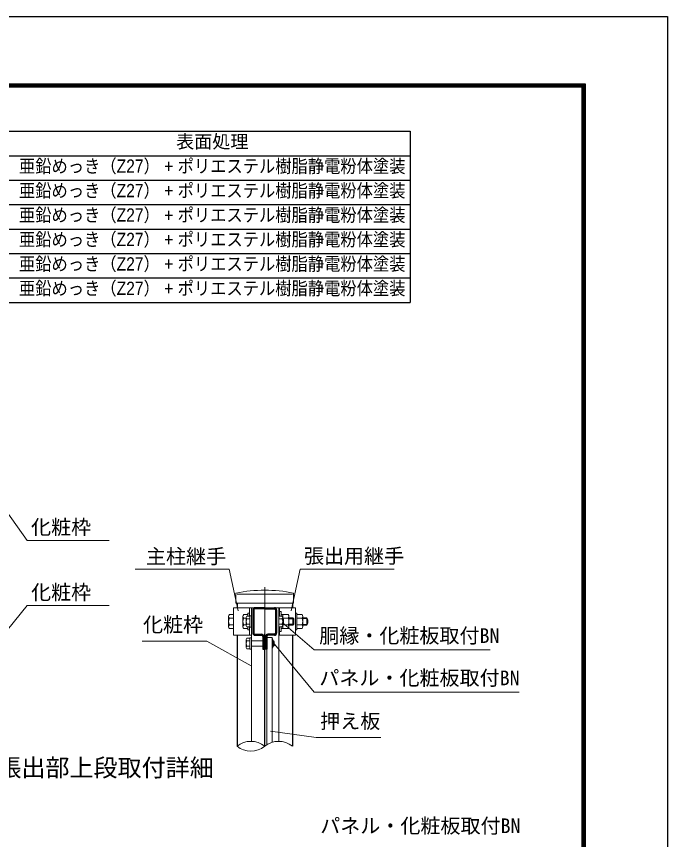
# Model space of a CAD drawing. Units: millimetres, scale not verified. Extents: x -4200 to 4200, y -2970 to 2970.
# Drawn here: x 2069 to 4200, y 276 to 2970 of the extents above; entities that cross this region are included whole.
import ezdxf
from ezdxf.enums import TextEntityAlignment as Align

# ---------------------------------------------------------------- set-up
doc = ezdxf.new("R2010")
doc.units = ezdxf.units.MM
doc.header["$LTSCALE"] = 10
doc.linetypes.add('USER1', pattern=[50.8, 31.75, -6.35, 6.35, -6.35])
for name, color, linetype, lineweight in [('0-0_D-TTL', 7, 'Continuous', 25), ('0-1_D-TTL-TXT', 7, 'Continuous', 25), ('0-2_D-STR1', 1, 'Continuous', 25), ('0-3_D-STR3', 3, 'Continuous', 13), ('0-4_D-BMK', 2, 'USER1', 13), ('0-5_D-STR-DIM', 7, 'Continuous', 13), ('0-8_D-STR-TXT', 7, 'Continuous', 13), ('0-9_D-MTR-FRAM', 7, 'Continuous', 25), ('0-D_D-STR2', 7, 'Continuous', 13)]:
    doc.layers.add(name, color=color, linetype=linetype, lineweight=lineweight)
doc.layers.add('0-A_D-MTR-TXT', color=7, linetype='Continuous')
doc.styles.add('ＭＳ ゴシック', font='')
doc.styles.add('ＭＳ Ｐゴシック', font='')
doc.styles.get('ＭＳ ゴシック').set_extended_font_data('MS Gothic')
doc.styles.get('ＭＳ Ｐゴシック').set_extended_font_data('MS PGothic')

msp = doc.modelspace()

# ---------------------------------------------------------------- linework, layer by layer
at = {"layer": '0-0_D-TTL', "color": 2}
msp.add_lwpolyline([(-4199.68, 2970), (4200.32, 2970), (4200.32, -2970), (-4199.68, -2970)], close=True, dxfattribs=at)
at = {"layer": '0-0_D-TTL'}
for points in [[(-3929.68, 2750), (3930.32, 2750), (3930.32, -2750), (-3929.68, -2750)], [(-3927.18, 2747.5), (3927.82, 2747.5), (3927.82, -2747.5), (-3927.18, -2747.5)], [(-3924.68, 2745), (3925.32, 2745), (3925.32, -2745), (-3924.68, -2745)], [(-3922.18, 2742.5), (3922.82, 2742.5), (3922.82, -2742.5), (-3922.18, -2742.5)], [(-3919.68, 2740), (3920.32, 2740), (3920.32, -2740), (-3919.68, -2740)]]:
    msp.add_lwpolyline(points, close=True, dxfattribs=at)
at = {"layer": '0-2_D-STR1'}
for p, q in [((2791.15, 1050.2), (2791.15, 1034.58)), ((2842.9, 1027.38), (2842.9, 951.78)), ((2846.5, 1027.38), (2846.5, 951.78)), ((2881.9, 1034.58), (2850.1, 1034.58)), ((2881.9, 1030.98), (2850.1, 1030.98)), ((2881.9, 1034.58), (2913.7, 1034.58)), ((2881.9, 1030.98), (2913.7, 1030.98)), ((2917.3, 1027.38), (2917.3, 951.78)), ((2920.9, 1027.38), (2920.9, 951.78)), ((2972.65, 1050.2), (2972.65, 1034.58)), ((2791.15, 944.58), (2791.15, 581.4)), ((2850.1, 948.18), (2871.7, 948.18)), ((2850.1, 944.58), (2871.7, 944.58)), ((2913.7, 948.18), (2892.1, 948.18)), ((2913.7, 944.58), (2892.1, 944.58)), ((2972.65, 944.58), (2972.65, 581.4)), ((2878.9, 940.98), (2878.9, 899.58)), ((2884.9, 940.98), (2884.9, 899.58)), ((2888.5, 940.98), (2888.5, 899.58)), ((2888.5, 899.58), (2884.9, 899.58))]:
    msp.add_line(p, q, dxfattribs=at)
msp.add_lwpolyline([(2875.3, 940.98), (2875.3, 899.58), (2878.9, 899.58)], dxfattribs=at)
for centre, radius, start, end in [((2850.1, 1027.38), 7.2, 90, 180), ((2850.1, 1027.38), 3.6, 90, 180), ((2913.7, 1027.38), 7.2, 0, 90), ((2913.7, 1027.38), 3.6, 0, 90), ((2850.1, 951.78), 7.2, 180, 270), ((2850.1, 951.78), 3.6, 180, 270), ((2871.7, 940.98), 7.2, 0, 90), ((2871.7, 940.98), 3.6, 0, 90), ((2892.1, 940.98), 7.2, 90, 180), ((2892.1, 940.98), 3.6, 90, 180), ((2913.7, 951.78), 7.2, 270, 0), ((2913.7, 951.78), 3.6, 270, 0)]:
    msp.add_arc(centre, radius, start, end, dxfattribs=at)
at = {"layer": '0-3_D-STR3'}
for p, q in [((2787.55, 1050.2), (2787.55, 1082.84)), ((2791.15, 1079.58), (2972.65, 1079.58)), ((2976.25, 1050.2), (2976.25, 1082.84)), ((2787.55, 1050.2), (2976.25, 1050.2)), ((2831.8, 1034.58), (2831.8, 1006.83)), ((2838.1, 1034.58), (2928.1, 1034.58)), ((2838.1, 1034.58), (2838.1, 597.47)), ((2928.1, 1034.58), (2928.1, 597.48)), ((2930.5, 1034.58), (2930.5, 1006.83)), ((2763.55, 1006.47), (2763.55, 972.69)), ((2766.79, 1012.08), (2780.05, 1012.08)), ((2766.79, 1000.86), (2780.05, 1000.86)), ((2810.5, 1006.47), (2810.5, 972.69)), ((2813.74, 1012.08), (2827, 1012.08)), ((2813.74, 1000.86), (2821.3, 1000.86)), ((2821.3, 1002.57), (2821.3, 976.59)), ((2823.76, 1006.83), (2833.3, 1006.83)), ((2823.76, 998.31), (2833.3, 998.31)), ((2827, 1016.58), (2827, 1006.83)), ((2831.8, 1016.58), (2827, 1016.58)), ((2833.3, 1008.33), (2833.3, 970.83)), ((2833.3, 1008.33), (2838.1, 1008.33)), ((2833.3, 1006.83), (2833.3, 972.33)), ((2833.3, 1006.83), (2833.3, 972.33)), ((2833.3, 1006.83), (2833.3, 972.33)), ((2838.1, 1008.33), (2838.1, 970.83)), ((2838.1, 1006.83), (2838.1, 972.33)), ((2938.24, 1006.83), (2928.1, 1006.83)), ((2938.24, 998.31), (2928.1, 998.31)), ((2930.5, 1022.58), (2935.3, 1022.58)), ((2930.5, 1022.58), (2935.3, 1022.58)), ((2935.3, 1006.83), (2935.3, 1022.58)), ((2935.3, 1012.68), (2941.3, 1012.68)), ((2937.7, 1012.68), (2941.3, 1012.68)), ((2940.7, 1002.57), (2940.7, 976.59)), ((2940.7, 998.38), (2943.1, 995.98)), ((2941.3, 1006.83), (2941.3, 1012.68)), ((2941.3, 997.78), (2941.3, 1012.68)), ((2941.3, 1012.08), (2958.7, 1012.08)), ((2941.3, 1000.83), (2958.7, 1000.83)), ((2960.8, 1006.91), (2960.8, 972.28)), ((2974, 1001.58), (2960.8, 1001.58)), ((2960.8, 998.58), (2977, 998.58)), ((2974, 1001.58), (2977, 998.58)), ((2974, 1001.58), (2974, 977.58)), ((2977, 998.58), (2977, 980.58)), ((2982.25, 1016.58), (2982.25, 962.58)), ((2987.05, 1012.08), (2987.05, 967.08)), ((2987.05, 1012.08), (3004.45, 1012.08)), ((2987.05, 1000.83), (3004.45, 1000.83)), ((3006.55, 1006.91), (3006.55, 972.28)), ((3006.55, 1001.58), (3020.05, 1001.58)), ((3006.55, 999.55), (3021.02, 999.55)), ((3020.05, 1001.58), (3020.05, 977.58)), ((2766.79, 978.3), (2780.05, 978.3)), ((2813.74, 978.31), (2821.3, 978.31)), ((2823.76, 980.85), (2833.3, 980.85)), ((2823.76, 972.33), (2833.3, 972.33)), ((2827, 972.33), (2827, 962.58)), ((2831.8, 972.33), (2831.8, 944.58)), ((2833.3, 970.83), (2838.1, 970.83)), ((2938.24, 980.85), (2928.1, 980.85)), ((2938.24, 972.33), (2928.1, 972.33)), ((2930.5, 972.33), (2930.5, 944.58)), ((2935.3, 956.58), (2935.3, 972.33)), ((2940.7, 983.18), (2943.1, 983.18)), ((2940.7, 980.78), (2943.1, 983.18)), ((2941.3, 966.48), (2941.3, 981.38)), ((2941.3, 978.33), (2958.7, 978.33)), ((2941.3, 966.48), (2941.3, 972.33)), ((2960.8, 980.58), (2977, 980.58)), ((2974, 977.58), (2960.8, 977.58)), ((2974, 977.58), (2977, 980.58)), ((2987.05, 978.33), (3004.45, 978.33)), ((3006.55, 979.61), (3021.02, 979.61)), ((3006.55, 977.58), (3020.05, 977.58)), ((2766.79, 967.08), (2780.05, 967.08)), ((2813.74, 967.08), (2827, 967.08)), ((2831.8, 962.58), (2827, 962.58)), ((2930.5, 956.58), (2935.3, 956.58)), ((2935.3, 966.48), (2941.3, 966.48)), ((2937.7, 966.48), (2941.3, 966.48)), ((2941.3, 967.08), (2958.7, 967.08)), ((2987.05, 962.58), (2982.25, 962.58)), ((2987.05, 967.08), (3004.45, 967.08)), ((2821.3, 930.57), (2821.3, 904.59)), ((2823.76, 934.83), (2833.3, 934.83)), ((2823.76, 926.31), (2833.3, 926.31)), ((2833.3, 936.33), (2833.3, 898.83)), ((2833.3, 936.33), (2838.1, 936.33)), ((2833.3, 934.83), (2833.3, 900.33)), ((2833.3, 934.83), (2833.3, 900.33)), ((2838.1, 936.33), (2838.1, 898.83)), ((2838.1, 934.83), (2838.1, 900.33)), ((2838.1, 926.58), (2875.3, 926.58)), ((2878.9, 926.58), (2881.3, 926.58)), ((2882.5, 926.58), (2884.9, 926.58)), ((2888.5, 936.33), (2888.5, 898.83)), ((2908.3, 930.57), (2908.3, 904.59)), ((2908.3, 926.58), (2910.1, 926.58)), ((2908.3, 926.58), (2910.1, 926.58)), ((2910.1, 926.58), (2910.1, 908.58)), ((2913.1, 923.58), (2910.1, 926.58)), ((2913.1, 923.58), (2913.1, 911.58)), ((2823.76, 908.85), (2833.3, 908.85)), ((2823.76, 900.33), (2833.3, 900.33)), ((2833.3, 898.83), (2838.1, 898.83)), ((2838.1, 908.58), (2875.3, 908.58)), ((2878.9, 908.58), (2881.3, 908.58)), ((2882.5, 908.58), (2884.9, 908.58)), ((2908.3, 911.58), (2913.1, 911.58)), ((2908.3, 908.58), (2910.1, 908.58)), ((2908.3, 908.58), (2910.1, 908.58)), ((2913.1, 911.58), (2910.1, 908.58))]:
    msp.add_line(p, q, dxfattribs=at)
for points in [[(2838.1, 1034.58), (2780.05, 1034.58), (2780.05, 944.58), (2838.1, 944.58)], [(2920.9, 1034.58), (2982.25, 1034.58), (2982.25, 944.58), (2928.1, 944.58)], [(2987.05, 962.58), (2987.05, 1016.58), (2982.25, 1016.58)], [(2940.7, 995.98), (2943.1, 995.98), (2943.1, 983.18)], [(2906.49, 594.42), (2906.49, 900.78), (2906.49, 937.83), (2888.5, 937.83), (2888.5, 586.16)], [(2908.3, 923.58), (2913.1, 923.58), (2913.1, 911.58)]]:
    msp.add_lwpolyline(points, dxfattribs=at)
for centre, radius, start, end in [((2881.9, 612.2), 480, 78.66399, 101.33601), ((2770.03, 1006.47), 6.48, 120, 240), ((2784.79, 989.58), 21.24, 147.93138, 212.06862), ((2816.98, 1006.47), 6.48, 120, 240), ((2831.74, 989.58), 21.24, 147.93138, 212.06862), ((2826.22, 1002.57), 4.92, 120, 240), ((2838.03, 989.58), 16.73, 148.543, 211.457), ((2935.78, 1002.57), 4.92, 300, 60), ((2923.97, 989.58), 16.73, 328.543, 31.457), ((2952.27, 1006.46), 8.55, 318.83491, 41.16509), ((2929.62, 989.58), 31.18, 338.85295, 21.14705), ((2998.02, 1006.46), 8.55, 318.83491, 41.16509), ((2975.37, 989.58), 31.18, 338.85295, 21.14705), ((2997.55, 989.58), 25.5, 331.92751, 28.07249), ((2997.55, 989.58), 25.5, 340.25008, 19.74992), ((2770.03, 972.69), 6.48, 120, 240), ((2816.98, 972.69), 6.48, 120, 240), ((2826.22, 976.59), 4.92, 120, 240), ((2935.78, 976.59), 4.92, 300, 60), ((2952.26, 972.71), 8.55, 318.86505, 41.13495), ((2998.01, 972.71), 8.55, 318.86505, 41.13495), ((2826.22, 930.57), 4.92, 120, 240), ((2838.03, 917.58), 16.73, 148.543, 211.457), ((2903.38, 930.57), 4.92, 309.18902, 50.81098), ((2891.57, 917.58), 16.73, 333.09988, 26.90012), ((2826.22, 904.59), 4.92, 120, 240), ((2903.38, 904.59), 4.92, 309.18902, 50.81098)]:
    msp.add_arc(centre, radius, start, end, dxfattribs=at)
at = {"layer": '0-4_D-BMK'}
msp.add_line((2881.9, 1101.92), (2881.9, 581.4), dxfattribs=at)
msp.add_line((2881.9, 1101.92), (2881.9, 581.4), dxfattribs=at)
at = {"layer": '0-5_D-STR-DIM'}
for centre, start, end in [((2836.53, 525.42), 50.97549, 129.02451), ((2927.28, 525.42), 50.97549, 129.02451), ((2836.53, 637.39), 230.97549, 309.02451)]:
    msp.add_arc(centre, 72.06, start, end, dxfattribs=at)
at = {"layer": '0-8_D-STR-TXT'}
for p, q in [((2104.45, 1255.08), (2017.17, 1378.01)), ((2104.45, 1255.08), (2372.52, 1255.08)), ((2765.49, 1160.97), (2457.87, 1160.97)), ((2765.49, 1160.97), (2795.06, 1024.92)), ((2998.32, 1160.97), (2968.75, 1024.92)), ((2998.32, 1160.97), (3305.93, 1160.97)), ((2104.45, 1042.03), (2017.27, 934.14)), ((2104.45, 1042.03), (2372.52, 1042.03)), ((3043.9, 896.97), (2944.62, 982.28)), ((2691.92, 925.12), (2480.24, 925.12)), ((2691.92, 925.12), (2837.45, 844.11)), ((3043.9, 758.57), (2914.37, 916.04)), ((3043.9, 896.97), (3619.43, 896.97)), ((3043.9, 758.57), (3714.32, 758.57)), ((3050.55, 609.54), (2900.46, 630.3)), ((3050.55, 609.54), (3262.23, 609.54))]:
    msp.add_line(p, q, dxfattribs=at)
at = {"layer": '0-9_D-MTR-FRAM'}
for p, q in [((900.02, 2594.15), (3358.43, 2594.15)), ((3358.43, 2594.15), (3358.43, 2034.15)), ((900.02, 2514.15), (3358.43, 2514.15)), ((900.02, 2434.15), (3358.43, 2434.15)), ((900.02, 2354.15), (3358.43, 2354.15)), ((900.02, 2274.15), (3358.43, 2274.15)), ((900.02, 2194.15), (3358.43, 2194.15)), ((900.02, 2114.15), (3358.43, 2114.15)), ((900.02, 2034.15), (3358.43, 2034.15))]:
    msp.add_line(p, q, dxfattribs=at)
at = {"layer": '0-D_D-STR2'}
for p, q in [((2881.3, 949.83), (2881.3, 581.88)), ((2882.5, 949.83), (2881.3, 949.83)), ((2882.5, 949.83), (2882.5, 581.88))]:
    msp.add_line(p, q, dxfattribs=at)

# ---------------------------------------------------------------- texts
at = {"layer": '0-1_D-TTL-TXT', "style": 'ＭＳ ゴシック'}
msp.add_text('張出部上段取付詳細', height=57.7, dxfattribs=at).set_placement((2006.68, 464.9), align=Align.BOTTOM_LEFT)
at = {"layer": '0-8_D-STR-TXT', "style": 'ＭＳ ゴシック'}
for s, p in [('化粧枠', (2117, 1259.95)), ('主柱継手', (2493.23, 1164.24)), ('張出用継手', (3010.12, 1165.84)), ('化粧枠', (2117, 1046.9)), ('化粧枠', (2483.42, 941.07)), ('胴縁・化粧板取付BN', (3060.23, 905.01)), ('パネル・化粧板取付BN', (3060.48, 766.61)), ('押え板', (3063.35, 625.23)), ('パネル・化粧板取付BN', (3063.48, 282.65))]:
    msp.add_text(s, height=48.09, dxfattribs=at).set_placement(p, align=Align.BOTTOM_LEFT)
at = {"layer": '0-A_D-MTR-TXT', "style": 'ＭＳ Ｐゴシック'}
msp.add_text('表面処理', height=43.4, dxfattribs=at).set_placement((2591.77, 2525.8), align=Align.BOTTOM_LEFT)
at = {"layer": '0-A_D-MTR-TXT', "style": 'ＭＳ Ｐゴシック', "width": 0.9}
for p in [(2077.52, 2445.48), (2077.52, 2365.48), (2077.52, 2285.48), (2077.52, 2205.48), (2077.52, 2125.48), (2077.52, 2045.48)]:
    msp.add_text('亜鉛めっき（Z27） + ポリエステル樹脂静電粉体塗装', height=43.4, dxfattribs=at).set_placement(p, align=Align.BOTTOM_LEFT)

doc.saveas('drawing.dxf')
